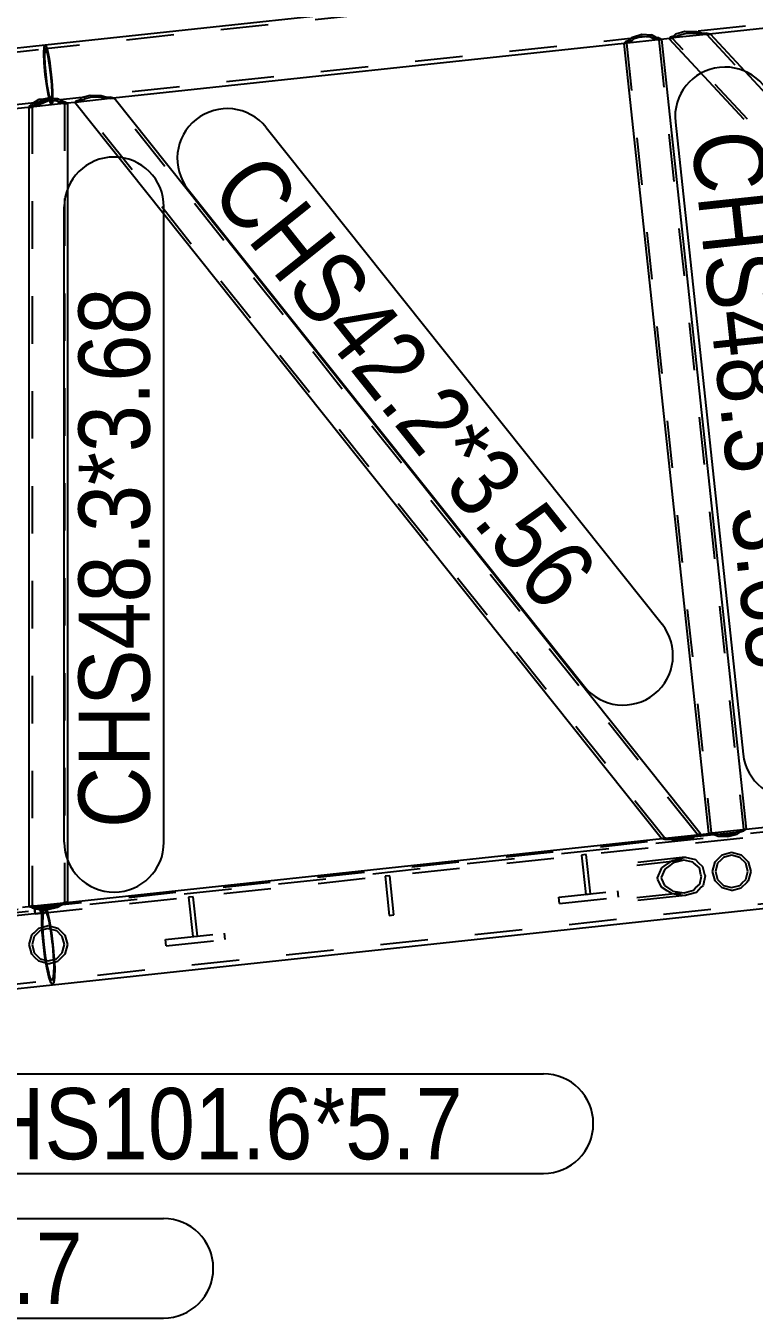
# Model space of a CAD drawing. Header units: millimetres. Extents: x 150000 to 150841, y 150000 to 150594.
# Drawn here: x 150106.8 to 150137.5, y 150104.7 to 150159.2 of the extents above; entities that cross this region are included whole.
import ezdxf

# ---------------------------------------------------------------- set-up
doc = ezdxf.new("R2010")
doc.units = ezdxf.units.MM
doc.linetypes.add('XKITLINE00', pattern=[0])
doc.linetypes.add('XKITLINE02', pattern=[4, 2, -2])
doc.styles.add('ARIAL', font='arial.ttf')

msp = doc.modelspace()

# ---------------------------------------------------------------- linework, layer by layer
at = {"color": 2, "linetype": 'XKITLINE00'}
for p, q in [((150107.622, 150158.396), (150494.835, 150199.948)), ((150160.837, 150161.555), (150135.627, 150158.85)), ((150134.132, 150158.771), (150134.211, 150158.859)), ((150134.211, 150158.859), (150134.593, 150158.963)), ((150134.593, 150158.963), (150135.083, 150158.952)), ((150135.083, 150158.952), (150135.295, 150158.896)), ((150135.295, 150158.896), (150135.492, 150158.889)), ((150135.669, 150158.838), (150135.492, 150158.889)), ((150069.548, 150154.306), (150107.622, 150158.396)), ((150107.622, 150158.396), (150107.681, 150158.295)), ((150107.65, 150158.348), (150107.677, 150158.305)), ((150110.491, 150156.153), (150132.03, 150158.464)), ((150132.108, 150158.536), (150132.01, 150158.445)), ((150132.01, 150158.445), (150135.58, 150125.174)), ((150132.195, 150158.563), (150132.108, 150158.536)), ((150132.385, 150158.722), (150132.195, 150158.563)), ((150132.385, 150158.722), (150132.777, 150158.837)), ((150132.777, 150158.837), (150133.185, 150158.808)), ((150133.404, 150158.693), (150133.185, 150158.808)), ((150133.495, 150158.685), (150133.404, 150158.693)), ((150133.495, 150158.685), (150133.61, 150158.617)), ((150133.586, 150158.631), (150133.938, 150158.669)), ((150133.61, 150158.617), (150137.18, 150125.346)), ((150133.924, 150158.651), (150133.981, 150158.727)), ((150137.086, 150155.241), (150133.924, 150158.651)), ((150133.981, 150158.727), (150134.132, 150158.771)), ((150164.056, 150128.23), (150135.669, 150158.838)), ((150107.677, 150158.305), (150107.679, 150158.298)), ((150107.681, 150158.295), (150107.751, 150158.017)), ((150107.715, 150158.161), (150107.747, 150158.036)), ((150107.747, 150158.036), (150107.749, 150158.025)), ((150107.751, 150158.017), (150107.785, 150157.814)), ((150107.785, 150157.814), (150107.817, 150157.63)), ((150107.817, 150157.63), (150107.819, 150157.617)), ((150107.821, 150157.605), (150107.819, 150157.617)), ((150107.821, 150157.605), (150107.851, 150157.364)), ((150107.851, 150157.364), (150107.879, 150157.148)), ((150107.879, 150157.148), (150107.88, 150157.135)), ((150107.882, 150157.121), (150107.88, 150157.135)), ((150107.882, 150157.121), (150107.902, 150156.881)), ((150107.902, 150156.881), (150107.921, 150156.664)), ((150107.938, 150156.132), (150107.738, 150156.116)), ((150107.921, 150156.664), (150107.922, 150156.654)), ((150107.923, 150156.64), (150107.922, 150156.654)), ((150107.923, 150156.64), (150107.93, 150156.44)), ((150107.93, 150156.44), (150107.938, 150156.252)), ((150107.938, 150156.234), (150107.934, 150156.132)), ((150107.938, 150156.252), (150107.938, 150156.245)), ((150107.938, 150156.234), (150107.938, 150156.245)), ((150108.142, 150156.122), (150107.938, 150156.132)), ((150109.076, 150156.082), (150109.156, 150156.17)), ((150109.156, 150156.17), (150109.524, 150156.273)), ((150109.524, 150156.273), (150109.985, 150156.259)), ((150109.985, 150156.259), (150110.181, 150156.201)), ((150110.181, 150156.201), (150110.367, 150156.193)), ((150110.53, 150156.14), (150110.367, 150156.193)), ((150135.249, 150125.138), (150110.53, 150156.14)), ((150077.405, 150152.599), (150107.019, 150155.78)), ((150106.95, 150122.085), (150106.95, 150155.773)), ((150106.971, 150155.775), (150106.992, 150155.757)), ((150106.992, 150155.757), (150107.049, 150155.806)), ((150107.256, 150155.874), (150107.049, 150155.806)), ((150107.338, 150155.947), (150107.256, 150155.874)), ((150107.338, 150155.947), (150107.738, 150156.116)), ((150108.391, 150155.996), (150108.142, 150156.122)), ((150108.443, 150155.992), (150108.391, 150155.996)), ((150108.443, 150155.992), (150108.56, 150155.934)), ((150108.541, 150155.943), (150108.886, 150155.981)), ((150108.56, 150155.934), (150108.56, 150122.271)), ((150108.872, 150155.962), (150108.932, 150156.039)), ((150133.592, 150124.961), (150108.872, 150155.962)), ((150108.932, 150156.039), (150109.076, 150156.082)), ((150107.936, 150118.785), (150298.767, 150139.263)), ((150162.36, 150128.031), (150137.154, 150125.326)), ((150135.179, 150125.075), (150135.249, 150125.138)), ((150135.228, 150125.119), (150135.609, 150125.16)), ((150135.58, 150125.174), (150135.694, 150125.122)), ((150135.694, 150125.122), (150135.821, 150125.116)), ((150135.821, 150125.116), (150135.998, 150125.048)), ((150136.404, 150125.036), (150136.798, 150125.134)), ((150136.798, 150125.134), (150136.957, 150125.237)), ((150136.957, 150125.237), (150137.08, 150125.271)), ((150137.08, 150125.271), (150137.18, 150125.346)), ((150108.528, 150122.254), (150133.638, 150124.949)), ((150133.592, 150124.961), (150133.744, 150124.921)), ((150133.744, 150124.921), (150133.973, 150124.917)), ((150133.973, 150124.917), (150134.099, 150124.889)), ((150134.099, 150124.889), (150134.548, 150124.889)), ((150134.548, 150124.889), (150134.927, 150124.978)), ((150134.927, 150124.978), (150134.992, 150125.027)), ((150134.992, 150125.027), (150135.179, 150125.075)), ((150135.998, 150125.048), (150136.404, 150125.036)), ((150106.665, 150122.054), (150107.021, 150122.092)), ((150106.97, 150122.087), (150106.999, 150122.106)), ((150106.999, 150122.106), (150107.049, 150122.074)), ((150107.049, 150122.074), (150107.302, 150122.043)), ((150107.302, 150122.043), (150107.338, 150122.023)), ((150107.338, 150122.023), (150107.693, 150121.962)), ((150107.736, 150121.822), (150107.687, 150121.963)), ((150107.73, 150121.843), (150107.692, 150121.95)), ((150107.693, 150121.962), (150107.738, 150121.96)), ((150107.733, 150121.831), (150107.73, 150121.843)), ((150107.821, 150121.447), (150107.736, 150121.822)), ((150107.738, 150121.96), (150108.142, 150122.057)), ((150108.142, 150122.057), (150108.292, 150122.15)), ((150108.292, 150122.15), (150108.443, 150122.192)), ((150108.443, 150122.192), (150108.555, 150122.273)), ((150108.535, 150122.255), (150108.56, 150122.271)), ((150108.555, 150122.273), (150108.56, 150122.271)), ((150107.815, 150121.476), (150107.777, 150121.64)), ((150107.818, 150121.46), (150107.815, 150121.476)), ((150107.86, 150121.213), (150107.821, 150121.447)), ((150107.895, 150121.009), (150107.86, 150121.213)), ((150107.9, 150120.975), (150107.894, 150121.009)), ((150107.897, 150120.993), (150107.895, 150121.009)), ((150107.932, 150120.715), (150107.9, 150120.975)), ((150107.961, 150120.49), (150107.932, 150120.715)), ((150107.962, 150120.474), (150107.961, 150120.49)), ((150107.965, 150120.454), (150107.962, 150120.474)), ((150107.987, 150120.195), (150107.965, 150120.454)), ((150108.007, 150119.969), (150107.987, 150120.195)), ((150108.007, 150119.954), (150108.007, 150119.969)), ((150108.009, 150119.935), (150108.007, 150119.954)), ((150108.009, 150119.935), (150108.028, 150119.467)), ((150108.028, 150119.496), (150108.018, 150119.705)), ((150108.021, 150119.098), (150107.988, 150118.863)), ((150108.028, 150119.467), (150108.021, 150119.098)), ((150108.021, 150119.111), (150108.022, 150119.119)), ((150108.022, 150119.119), (150108.025, 150119.29)), ((150108.028, 150119.484), (150108.028, 150119.496)), ((150081.408, 150115.939), (150107.932, 150118.784)), ((150107.988, 150118.863), (150107.932, 150118.784)), ((150107.936, 150118.785), (150107.934, 150118.787)), ((150107.936, 150118.785), (150107.962, 150118.826)), ((150107.989, 150118.871), (150107.991, 150118.874)), ((150107.991, 150118.874), (150108.005, 150118.987))]:
    msp.add_line(p, q, dxfattribs=at)
at = {"color": 7, "linetype": 'XKITLINE02'}
for p, q in [((150494.852, 150199.783), (150107.638, 150158.23)), ((150495.088, 150197.592), (150107.873, 150156.039)), ((150107.17, 150122.038), (150495.17, 150163.709)), ((150107.198, 150121.773), (150495.199, 150163.443)), ((150134.131, 150158.771), (150134.211, 150158.859)), ((150134.211, 150158.859), (150134.593, 150158.963)), ((150134.342, 150158.804), (150134.661, 150158.89)), ((150134.342, 150158.804), (150134.661, 150158.89)), ((150134.593, 150158.963), (150135.083, 150158.952)), ((150134.661, 150158.89), (150135.068, 150158.881)), ((150134.661, 150158.89), (150135.068, 150158.881)), ((150135.068, 150158.881), (150135.094, 150158.874)), ((150135.068, 150158.881), (150135.094, 150158.874)), ((150135.083, 150158.952), (150135.295, 150158.896)), ((150135.094, 150158.874), (150135.375, 150158.865)), ((150135.094, 150158.874), (150135.375, 150158.865)), ((150135.295, 150158.896), (150135.492, 150158.889)), ((150135.522, 150158.822), (150135.375, 150158.865)), ((150135.375, 150158.865), (150135.522, 150158.822)), ((150135.492, 150158.889), (150135.648, 150158.844)), ((150107.62, 150158.396), (150107.583, 150158.295)), ((150107.584, 150158.305), (150107.622, 150158.396)), ((150107.62, 150158.396), (150107.622, 150158.396)), ((150107.62, 150158.396), (150107.65, 150158.348)), ((150132.01, 150158.445), (150132.108, 150158.536)), ((150132.01, 150158.445), (150132.131, 150158.458)), ((150132.03, 150158.464), (150133.586, 150158.631)), ((150132.108, 150158.536), (150132.195, 150158.563)), ((150132.215, 150158.535), (150132.131, 150158.458)), ((150132.131, 150158.458), (150132.215, 150158.535)), ((150132.131, 150158.458), (150135.702, 150125.187)), ((150132.195, 150158.563), (150132.385, 150158.722)), ((150132.362, 150158.581), (150132.215, 150158.535)), ((150132.215, 150158.535), (150132.361, 150158.581)), ((150132.361, 150158.581), (150132.453, 150158.658)), ((150132.453, 150158.658), (150132.362, 150158.581)), ((150132.385, 150158.722), (150132.777, 150158.836)), ((150132.453, 150158.658), (150132.786, 150158.755)), ((150132.453, 150158.658), (150132.786, 150158.755)), ((150132.777, 150158.836), (150133.185, 150158.808)), ((150132.786, 150158.755), (150133.132, 150158.73)), ((150132.786, 150158.755), (150133.132, 150158.731)), ((150133.132, 150158.731), (150133.238, 150158.675)), ((150133.237, 150158.675), (150133.132, 150158.73)), ((150133.185, 150158.808), (150133.404, 150158.693)), ((150133.39, 150158.661), (150133.237, 150158.675)), ((150133.238, 150158.675), (150133.39, 150158.662)), ((150133.39, 150158.662), (150133.488, 150158.604)), ((150133.39, 150158.661), (150133.488, 150158.604)), ((150133.404, 150158.693), (150133.495, 150158.685)), ((150133.488, 150158.604), (150133.503, 150158.605)), ((150133.488, 150158.604), (150137.058, 150125.333)), ((150133.495, 150158.685), (150133.61, 150158.617)), ((150133.503, 150158.605), (150133.61, 150158.617)), ((150133.924, 150158.651), (150133.981, 150158.727)), ((150134.071, 150158.666), (150133.924, 150158.651)), ((150135.627, 150158.85), (150133.938, 150158.669)), ((150133.981, 150158.727), (150134.131, 150158.771)), ((150134.071, 150158.666), (150134.119, 150158.73)), ((150134.071, 150158.666), (150134.119, 150158.73)), ((150137.233, 150155.257), (150134.071, 150158.666)), ((150134.119, 150158.73), (150134.333, 150158.793)), ((150134.119, 150158.73), (150134.333, 150158.793)), ((150134.333, 150158.793), (150134.342, 150158.804)), ((150134.333, 150158.793), (150134.342, 150158.804)), ((150135.522, 150158.822), (150135.669, 150158.838)), ((150163.908, 150128.214), (150135.522, 150158.822)), ((150069.565, 150154.14), (150107.64, 150158.23)), ((150107.572, 150158.036), (150107.584, 150158.305)), ((150107.583, 150158.295), (150107.572, 150158.017)), ((150107.588, 150157.63), (150107.572, 150158.036)), ((150107.572, 150158.017), (150107.589, 150157.605)), ((150107.607, 150158.151), (150107.596, 150157.917)), ((150107.596, 150157.901), (150107.606, 150158.142)), ((150107.596, 150157.917), (150107.61, 150157.565)), ((150107.611, 150157.543), (150107.596, 150157.901)), ((150107.606, 150158.142), (150107.638, 150158.23)), ((150107.64, 150158.23), (150107.607, 150158.151)), ((150107.638, 150158.23), (150107.688, 150158.151)), ((150107.691, 150158.142), (150107.64, 150158.23)), ((150107.679, 150158.298), (150107.715, 150158.161)), ((150107.688, 150158.151), (150107.748, 150157.917)), ((150107.751, 150157.901), (150107.691, 150158.142)), ((150107.748, 150157.917), (150107.809, 150157.565)), ((150107.749, 150158.025), (150107.785, 150157.814)), ((150107.812, 150157.543), (150107.751, 150157.901)), ((150107.785, 150157.814), (150107.817, 150157.63)), ((150107.629, 150157.148), (150107.588, 150157.63)), ((150107.589, 150157.605), (150107.632, 150157.121)), ((150107.61, 150157.565), (150107.646, 150157.146)), ((150107.648, 150157.123), (150107.611, 150157.543)), ((150107.809, 150157.565), (150107.862, 150157.146)), ((150107.865, 150157.123), (150107.812, 150157.543)), ((150107.819, 150157.617), (150107.817, 150157.63)), ((150107.819, 150157.617), (150107.851, 150157.364)), ((150107.851, 150157.364), (150107.88, 150157.135)), ((150107.689, 150156.664), (150107.629, 150157.148)), ((150107.632, 150157.121), (150107.693, 150156.64)), ((150107.646, 150157.146), (150107.698, 150156.726)), ((150107.701, 150156.705), (150107.648, 150157.123)), ((150107.698, 150156.726), (150107.759, 150156.368)), ((150107.763, 150156.352), (150107.701, 150156.705)), ((150107.862, 150157.146), (150107.899, 150156.726)), ((150107.901, 150156.705), (150107.865, 150157.123)), ((150107.88, 150157.135), (150107.902, 150156.881)), ((150107.899, 150156.726), (150107.914, 150156.368)), ((150107.914, 150156.352), (150107.901, 150156.705)), ((150107.902, 150156.881), (150107.921, 150156.664)), ((150107.564, 150156.124), (150107.773, 150156.154)), ((150107.76, 150156.252), (150107.689, 150156.664)), ((150107.693, 150156.64), (150107.764, 150156.234)), ((150107.759, 150156.368), (150107.82, 150156.127)), ((150107.83, 150155.975), (150107.76, 150156.252)), ((150107.823, 150156.118), (150107.763, 150156.352)), ((150107.764, 150156.234), (150107.833, 150155.965)), ((150107.773, 150156.154), (150108.008, 150156.129)), ((150107.904, 150156.118), (150107.914, 150156.352)), ((150107.914, 150156.368), (150107.905, 150156.127)), ((150107.922, 150156.654), (150107.921, 150156.664)), ((150107.922, 150156.654), (150107.93, 150156.44)), ((150107.934, 150156.132), (150107.926, 150155.965)), ((150107.938, 150156.245), (150107.928, 150155.975)), ((150107.93, 150156.44), (150107.938, 150156.252)), ((150107.935, 150156.054), (150107.938, 150156.132)), ((150107.938, 150156.245), (150107.938, 150156.252)), ((150108.886, 150155.981), (150110.491, 150156.153)), ((150109.076, 150156.082), (150109.156, 150156.17)), ((150109.156, 150156.17), (150109.524, 150156.273)), ((150109.277, 150156.114), (150109.583, 150156.199)), ((150109.277, 150156.114), (150109.583, 150156.199)), ((150109.524, 150156.273), (150109.985, 150156.259)), ((150109.583, 150156.199), (150109.966, 150156.188)), ((150109.583, 150156.199), (150109.966, 150156.188)), ((150109.966, 150156.188), (150109.99, 150156.181)), ((150109.966, 150156.188), (150109.99, 150156.181)), ((150109.985, 150156.259), (150110.181, 150156.201)), ((150109.99, 150156.181), (150110.255, 150156.169)), ((150109.99, 150156.181), (150110.255, 150156.169)), ((150110.181, 150156.201), (150110.367, 150156.193)), ((150110.39, 150156.125), (150110.255, 150156.169)), ((150110.39, 150156.125), (150110.53, 150156.14)), ((150069.791, 150151.949), (150107.871, 150156.039)), ((150106.95, 150155.792), (150107.051, 150155.873)), ((150106.95, 150155.792), (150106.971, 150155.775)), ((150106.95, 150155.773), (150106.95, 150155.792)), ((150106.992, 150155.757), (150107.109, 150155.77)), ((150107.019, 150155.78), (150107.888, 150155.874)), ((150107.051, 150155.873), (150107.067, 150155.911)), ((150107.067, 150155.911), (150107.368, 150156.098)), ((150107.172, 150155.879), (150107.073, 150155.799)), ((150107.073, 150155.799), (150107.073, 150122.091)), ((150107.073, 150155.799), (150107.097, 150155.78)), ((150107.097, 150155.78), (150107.109, 150155.77)), ((150107.109, 150155.77), (150107.157, 150155.811)), ((150107.157, 150155.811), (150107.394, 150155.889)), ((150107.172, 150155.879), (150107.201, 150155.887)), ((150107.201, 150155.887), (150107.214, 150155.89)), ((150107.427, 150156.023), (150107.214, 150155.89)), ((150107.368, 150156.098), (150107.564, 150156.124)), ((150107.394, 150155.889), (150107.401, 150155.895)), ((150107.401, 150155.895), (150107.74, 150156.038)), ((150107.77, 150156.07), (150107.427, 150156.023)), ((150107.74, 150156.038), (150107.935, 150156.054)), ((150107.804, 150156.062), (150107.77, 150156.07)), ((150108.109, 150156.032), (150107.804, 150156.062)), ((150107.82, 150156.127), (150107.871, 150156.039)), ((150107.873, 150156.039), (150107.823, 150156.118)), ((150107.888, 150155.874), (150107.83, 150155.975)), ((150107.833, 150155.965), (150107.891, 150155.874)), ((150107.871, 150156.039), (150107.904, 150156.118)), ((150107.905, 150156.127), (150107.873, 150156.039)), ((150107.926, 150155.965), (150107.888, 150155.874)), ((150107.891, 150155.874), (150107.928, 150155.975)), ((150107.891, 150155.874), (150108.541, 150155.943)), ((150107.935, 150156.054), (150108.083, 150156.046)), ((150108.008, 150156.129), (150108.173, 150156.113)), ((150108.083, 150156.046), (150108.22, 150155.977)), ((150108.172, 150155.993), (150108.109, 150156.032)), ((150108.354, 150155.97), (150108.172, 150155.993)), ((150108.173, 150156.113), (150108.336, 150156.011)), ((150108.22, 150155.977), (150108.339, 150155.97)), ((150108.336, 150156.011), (150108.461, 150155.995)), ((150108.339, 150155.97), (150108.437, 150155.92)), ((150108.427, 150155.911), (150108.354, 150155.97)), ((150108.437, 150155.92), (150108.427, 150155.911)), ((150108.427, 150155.911), (150108.443, 150155.913)), ((150108.437, 150155.92), (150108.437, 150122.258)), ((150108.443, 150155.913), (150108.549, 150155.925)), ((150108.461, 150155.995), (150108.549, 150155.925)), ((150108.549, 150155.925), (150108.56, 150155.934)), ((150108.872, 150155.962), (150108.932, 150156.039)), ((150109.012, 150155.977), (150108.872, 150155.962)), ((150108.932, 150156.039), (150109.076, 150156.082)), ((150109.012, 150155.977), (150109.061, 150156.041)), ((150109.012, 150155.977), (150109.061, 150156.041)), ((150133.732, 150124.976), (150109.012, 150155.977)), ((150109.061, 150156.041), (150109.267, 150156.103)), ((150109.061, 150156.041), (150109.267, 150156.103)), ((150109.267, 150156.103), (150109.277, 150156.114)), ((150109.267, 150156.103), (150109.277, 150156.114)), ((150135.109, 150125.123), (150110.39, 150156.125)), ((150298.425, 150142.441), (150107.595, 150121.963)), ((150298.746, 150139.452), (150107.916, 150118.973)), ((150133.638, 150124.949), (150135.228, 150125.119)), ((150135.051, 150125.071), (150135.109, 150125.123)), ((150135.051, 150125.071), (150135.109, 150125.123)), ((150135.109, 150125.123), (150135.249, 150125.138)), ((150135.179, 150125.075), (150135.249, 150125.138)), ((150135.58, 150125.174), (150135.702, 150125.187)), ((150135.58, 150125.174), (150135.694, 150125.122)), ((150137.154, 150125.326), (150135.609, 150125.16)), ((150135.694, 150125.122), (150135.821, 150125.116)), ((150135.702, 150125.187), (150135.798, 150125.143)), ((150135.702, 150125.187), (150135.798, 150125.143)), ((150135.798, 150125.143), (150135.987, 150125.133)), ((150135.798, 150125.143), (150135.988, 150125.133)), ((150135.821, 150125.116), (150135.998, 150125.048)), ((150135.987, 150125.133), (150136.053, 150125.108)), ((150135.988, 150125.133), (150136.053, 150125.109)), ((150136.053, 150125.109), (150136.397, 150125.099)), ((150136.053, 150125.108), (150136.397, 150125.098)), ((150136.397, 150125.098), (150136.732, 150125.181)), ((150136.397, 150125.099), (150136.732, 150125.181)), ((150136.404, 150125.036), (150136.798, 150125.134)), ((150136.732, 150125.181), (150136.79, 150125.22)), ((150136.732, 150125.181), (150136.79, 150125.22)), ((150136.79, 150125.22), (150136.973, 150125.269)), ((150136.79, 150125.22), (150136.973, 150125.269)), ((150136.798, 150125.134), (150136.957, 150125.238)), ((150136.957, 150125.238), (150137.08, 150125.271)), ((150137.058, 150125.333), (150136.973, 150125.269)), ((150136.973, 150125.269), (150137.058, 150125.333)), ((150137.058, 150125.333), (150137.073, 150125.334)), ((150137.073, 150125.334), (150137.18, 150125.346)), ((150137.08, 150125.271), (150137.167, 150125.336)), ((150133.592, 150124.961), (150133.732, 150124.976)), ((150133.744, 150124.921), (150133.592, 150124.961)), ((150133.858, 150124.943), (150133.732, 150124.976)), ((150133.732, 150124.976), (150133.858, 150124.943)), ((150133.973, 150124.917), (150133.744, 150124.921)), ((150133.858, 150124.943), (150134.135, 150124.938)), ((150133.858, 150124.943), (150134.135, 150124.938)), ((150134.099, 150124.889), (150133.973, 150124.917)), ((150134.099, 150124.889), (150134.548, 150124.889)), ((150134.235, 150124.945), (150134.135, 150124.938)), ((150134.135, 150124.938), (150134.235, 150124.945)), ((150134.504, 150124.945), (150134.235, 150124.945)), ((150134.235, 150124.945), (150134.504, 150124.945)), ((150134.73, 150124.999), (150134.504, 150124.945)), ((150134.504, 150124.945), (150134.729, 150124.998)), ((150134.548, 150124.889), (150134.927, 150124.978)), ((150134.729, 150124.998), (150134.824, 150125.012)), ((150134.824, 150125.012), (150134.73, 150124.999)), ((150134.824, 150125.012), (150135.051, 150125.071)), ((150134.824, 150125.012), (150135.051, 150125.071)), ((150134.992, 150125.027), (150134.927, 150124.978)), ((150135.179, 150125.075), (150134.992, 150125.027)), ((150135.998, 150125.048), (150136.404, 150125.036)), ((150130.435, 150124.269), (150130.236, 150124.247)), ((150130.236, 150124.247), (150130.414, 150122.59)), ((150130.613, 150122.611), (150130.435, 150124.269)), ((150134.596, 150124.155), (150131.239, 150123.792)), ((150134.551, 150124.027), (150131.239, 150123.669)), ((150133.721, 150123.785), (150134.068, 150124.024)), ((150134.068, 150124.024), (150134.596, 150124.155)), ((150134.551, 150124.027), (150134.103, 150123.916)), ((150134.93, 150123.947), (150134.551, 150124.027)), ((150134.596, 150124.155), (150135.044, 150124.061)), ((150135.044, 150124.061), (150135.147, 150123.938)), ((150135.865, 150123.962), (150135.926, 150124.022)), ((150135.926, 150124.022), (150136.16, 150124.256)), ((150136.108, 150124.037), (150135.972, 150123.9)), ((150136.221, 150124.15), (150136.108, 150124.037)), ((150136.16, 150124.256), (150136.562, 150124.364)), ((150136.562, 150124.242), (150136.221, 150124.15)), ((150136.221, 150124.15), (150136.221, 150124.15)), ((150136.562, 150124.364), (150136.965, 150124.256)), ((150136.904, 150124.15), (150136.562, 150124.242)), ((150137.153, 150123.9), (150136.904, 150124.15)), ((150136.904, 150124.15), (150136.904, 150124.15)), ((150136.965, 150124.256), (150137.08, 150124.141)), ((150137.08, 150124.141), (150137.26, 150123.962)), ((150133.44, 150123.291), (150133.619, 150123.705)), ((150133.743, 150123.648), (150133.592, 150123.297)), ((150133.619, 150123.705), (150133.721, 150123.785)), ((150133.949, 150123.81), (150133.743, 150123.648)), ((150134.103, 150123.916), (150133.949, 150123.81)), ((150134.955, 150123.918), (150134.93, 150123.947)), ((150135.201, 150123.705), (150134.955, 150123.918)), ((150135.147, 150123.938), (150135.339, 150123.772)), ((150135.263, 150123.419), (150135.201, 150123.705)), ((150135.339, 150123.772), (150135.412, 150123.435)), ((150135.757, 150123.559), (150135.865, 150123.962)), ((150135.865, 150123.157), (150135.757, 150123.559)), ((150135.972, 150123.9), (150135.88, 150123.559)), ((150135.88, 150123.559), (150135.972, 150123.218)), ((150137.245, 150123.559), (150137.153, 150123.9)), ((150137.153, 150123.218), (150137.245, 150123.559)), ((150137.26, 150123.962), (150137.367, 150123.559)), ((150137.367, 150123.559), (150137.26, 150123.157)), ((150122.15, 150123.379), (150121.951, 150123.357)), ((150121.951, 150123.357), (150122.129, 150121.7)), ((150122.328, 150121.722), (150122.15, 150123.379)), ((150133.455, 150123.225), (150133.44, 150123.291)), ((150133.608, 150122.897), (150133.455, 150123.225)), ((150133.592, 150123.297), (150133.604, 150123.241)), ((150133.604, 150123.241), (150133.734, 150122.963)), ((150133.734, 150122.963), (150134.036, 150122.756)), ((150135.042, 150122.864), (150135.215, 150123.022)), ((150135.215, 150123.022), (150135.289, 150123.365)), ((150135.289, 150123.365), (150135.263, 150123.419)), ((150135.355, 150122.967), (150135.27, 150122.889)), ((150135.442, 150123.371), (150135.355, 150122.967)), ((150135.412, 150123.435), (150135.442, 150123.371)), ((150136.044, 150122.978), (150135.865, 150123.157)), ((150135.972, 150123.218), (150136.221, 150122.968)), ((150136.16, 150122.862), (150136.044, 150122.978)), ((150136.221, 150122.968), (150136.562, 150122.877)), ((150136.562, 150122.877), (150136.904, 150122.968)), ((150136.904, 150122.968), (150137.011, 150123.076)), ((150137.199, 150123.096), (150136.965, 150122.862)), ((150137.011, 150123.076), (150137.153, 150123.218)), ((150137.26, 150123.157), (150137.199, 150123.096)), ((150113.864, 150122.489), (150113.665, 150122.468)), ((150113.665, 150122.468), (150113.843, 150120.81)), ((150114.042, 150120.832), (150113.864, 150122.489)), ((150129.271, 150122.467), (150131.757, 150122.734)), ((150129.3, 150122.202), (150129.271, 150122.467)), ((150129.3, 150122.202), (150131.785, 150122.469)), ((150130.414, 150122.59), (150130.613, 150122.611)), ((150134.554, 150122.659), (150131.242, 150122.302)), ((150134.601, 150122.541), (150131.243, 150122.179)), ((150131.785, 150122.469), (150131.757, 150122.734)), ((150133.844, 150122.735), (150133.608, 150122.897)), ((150134.047, 150122.624), (150133.844, 150122.735)), ((150134.036, 150122.756), (150134.085, 150122.729)), ((150134.047, 150122.624), (150134.601, 150122.541)), ((150134.085, 150122.729), (150134.554, 150122.659)), ((150134.554, 150122.659), (150134.955, 150122.765)), ((150135.073, 150122.666), (150134.601, 150122.541)), ((150134.955, 150122.765), (150135.042, 150122.864)), ((150135.27, 150122.889), (150135.073, 150122.666)), ((150136.562, 150122.754), (150136.16, 150122.862)), ((150136.16, 150122.862), (150136.16, 150122.862)), ((150136.562, 150122.754), (150136.965, 150122.862)), ((150136.965, 150122.862), (150136.965, 150122.862)), ((150080.639, 150119.189), (150107.407, 150122.064)), ((150081.07, 150119.117), (150107.599, 150121.963)), ((150106.95, 150122.073), (150106.97, 150122.087)), ((150106.95, 150122.073), (150106.95, 150122.085)), ((150107.055, 150122.04), (150106.95, 150122.073)), ((150106.999, 150122.106), (150107.114, 150122.119)), ((150107.021, 150122.092), (150107.579, 150122.152)), ((150107.067, 150122.023), (150107.055, 150122.04)), ((150107.067, 150122.023), (150107.368, 150121.954)), ((150107.073, 150122.091), (150107.114, 150122.119)), ((150107.073, 150122.091), (150107.172, 150122.059)), ((150107.114, 150122.119), (150107.157, 150122.091)), ((150107.157, 150122.091), (150107.401, 150122.062)), ((150107.17, 150122.038), (150107.198, 150121.773)), ((150107.198, 150121.773), (150107.17, 150122.038)), ((150107.172, 150122.059), (150107.242, 150122.06)), ((150107.427, 150122.018), (150107.242, 150122.06)), ((150107.368, 150121.954), (150107.503, 150121.969)), ((150107.48, 150122.063), (150107.401, 150122.062)), ((150107.435, 150121.798), (150107.407, 150122.064)), ((150107.407, 150122.064), (150107.435, 150121.798)), ((150107.511, 150122.028), (150107.427, 150122.018)), ((150107.669, 150122.03), (150107.48, 150122.063)), ((150107.482, 150121.469), (150107.489, 150121.838)), ((150107.52, 150122.063), (150107.488, 150121.817)), ((150107.489, 150121.838), (150107.523, 150122.074)), ((150107.503, 150121.969), (150107.511, 150122.028)), ((150107.773, 150121.966), (150107.503, 150121.969)), ((150107.511, 150122.028), (150107.77, 150122.025)), ((150107.518, 150121.666), (150107.546, 150121.884)), ((150107.549, 150121.894), (150107.519, 150121.685)), ((150107.574, 150122.152), (150107.52, 150122.063)), ((150107.523, 150122.074), (150107.579, 150122.152)), ((150107.546, 150121.884), (150107.595, 150121.963)), ((150107.599, 150121.963), (150107.549, 150121.894)), ((150107.574, 150122.152), (150108.528, 150122.254)), ((150107.647, 150122.076), (150107.574, 150122.152)), ((150107.579, 150122.152), (150107.652, 150122.065)), ((150107.595, 150121.963), (150107.659, 150121.896)), ((150107.664, 150121.886), (150107.599, 150121.963)), ((150107.692, 150121.95), (150107.647, 150122.076)), ((150107.687, 150121.963), (150107.652, 150122.065)), ((150107.659, 150121.896), (150107.733, 150121.689)), ((150107.738, 150121.67), (150107.664, 150121.886)), ((150107.693, 150121.962), (150107.669, 150122.03)), ((150107.669, 150122.03), (150107.74, 150122.026)), ((150107.777, 150121.64), (150107.733, 150121.831)), ((150107.74, 150122.026), (150108.083, 150122.108)), ((150107.77, 150122.025), (150108.109, 150122.109)), ((150107.773, 150121.966), (150108.173, 150122.065)), ((150108.083, 150122.108), (150108.12, 150122.131)), ((150108.109, 150122.109), (150108.195, 150122.162)), ((150108.12, 150122.131), (150108.339, 150122.193)), ((150108.173, 150122.065), (150108.359, 150122.18)), ((150108.195, 150122.162), (150108.354, 150122.202)), ((150108.431, 150122.26), (150108.339, 150122.193)), ((150108.354, 150122.202), (150108.437, 150122.258)), ((150108.359, 150122.18), (150108.461, 150122.205)), ((150108.431, 150122.26), (150108.443, 150122.262)), ((150108.437, 150122.258), (150108.431, 150122.26)), ((150108.443, 150122.262), (150108.555, 150122.273)), ((150108.461, 150122.205), (150108.535, 150122.255)), ((150107.435, 150121.798), (150080.668, 150118.924)), ((150107.502, 150121.002), (150107.482, 150121.469)), ((150107.488, 150121.817), (150107.483, 150121.44)), ((150107.483, 150121.44), (150107.504, 150120.967)), ((150107.519, 150121.685), (150107.513, 150121.357)), ((150107.513, 150121.331), (150107.518, 150121.666)), ((150107.513, 150121.357), (150107.53, 150120.942)), ((150107.532, 150120.911), (150107.513, 150121.331)), ((150107.518, 150121.214), (150107.755, 150121.277)), ((150107.733, 150121.689), (150107.808, 150121.363)), ((150107.814, 150121.337), (150107.738, 150121.67)), ((150107.755, 150121.277), (150108.157, 150121.169)), ((150107.875, 150120.973), (150107.808, 150121.363)), ((150107.884, 150120.918), (150107.814, 150121.337)), ((150107.86, 150121.213), (150107.818, 150121.46)), ((150122.129, 150121.7), (150122.328, 150121.722)), ((150106.95, 150120.472), (150107.058, 150120.875)), ((150107.058, 150120.875), (150107.076, 150120.893)), ((150107.164, 150120.813), (150107.072, 150120.472)), ((150107.076, 150120.893), (150107.09, 150120.908)), ((150107.09, 150120.908), (150107.153, 150120.97)), ((150107.153, 150120.97), (150107.352, 150121.169)), ((150107.264, 150120.913), (150107.164, 150120.813)), ((150107.414, 150121.063), (150107.264, 150120.913)), ((150107.352, 150121.169), (150107.518, 150121.214)), ((150107.524, 150121.093), (150107.414, 150121.063)), ((150107.414, 150121.063), (150107.414, 150121.063)), ((150107.494, 150121.085), (150107.489, 150121.206)), ((150107.546, 150120.482), (150107.502, 150121.002)), ((150107.504, 150120.967), (150107.55, 150120.446)), ((150107.755, 150121.154), (150107.524, 150121.093)), ((150107.53, 150120.942), (150107.569, 150120.48)), ((150107.573, 150120.449), (150107.532, 150120.911)), ((150107.755, 150121.154), (150108.096, 150121.063)), ((150107.894, 150121.009), (150107.86, 150121.213)), ((150107.879, 150120.949), (150107.875, 150120.973)), ((150107.938, 150120.488), (150107.879, 150120.949)), ((150107.941, 150120.456), (150107.884, 150120.918)), ((150107.932, 150120.715), (150107.897, 150120.993)), ((150108.346, 150120.813), (150108.096, 150121.063)), ((150108.096, 150121.063), (150108.096, 150121.063)), ((150108.157, 150121.169), (150108.276, 150121.05)), ((150108.276, 150121.05), (150108.452, 150120.875)), ((150108.437, 150120.472), (150108.346, 150120.813)), ((150108.452, 150120.875), (150108.56, 150120.472)), ((150112.7, 150120.688), (150115.185, 150120.955)), ((150113.843, 150120.81), (150114.042, 150120.832)), ((150115.214, 150120.689), (150115.185, 150120.955)), ((150107.058, 150120.07), (150106.95, 150120.472)), ((150107.072, 150120.472), (150107.164, 150120.131)), ((150107.611, 150119.961), (150107.546, 150120.482)), ((150107.55, 150120.446), (150107.616, 150119.927)), ((150107.569, 150120.48), (150107.627, 150120.018)), ((150107.631, 150119.988), (150107.573, 150120.449)), ((150107.96, 150120.49), (150107.932, 150120.715)), ((150107.938, 150120.488), (150107.978, 150120.025)), ((150107.98, 150119.995), (150107.941, 150120.456)), ((150107.962, 150120.474), (150107.96, 150120.49)), ((150107.987, 150120.195), (150107.962, 150120.474)), ((150108.007, 150119.954), (150107.987, 150120.195)), ((150108.346, 150120.131), (150108.437, 150120.472)), ((150108.56, 150120.472), (150108.452, 150120.07)), ((150112.728, 150120.422), (150112.7, 150120.688)), ((150112.728, 150120.422), (150115.214, 150120.689)), ((150107.191, 150119.936), (150107.058, 150120.07)), ((150107.164, 150120.131), (150107.414, 150119.881)), ((150107.352, 150119.775), (150107.191, 150119.936)), ((150107.755, 150119.667), (150107.352, 150119.775)), ((150107.352, 150119.775), (150107.352, 150119.774)), ((150107.414, 150119.881), (150107.755, 150119.79)), ((150107.689, 150119.49), (150107.611, 150119.961)), ((150107.616, 150119.927), (150107.695, 150119.461)), ((150107.627, 150120.018), (150107.697, 150119.599)), ((150107.651, 150119.695), (150107.63, 150119.823)), ((150107.702, 150119.574), (150107.631, 150119.988)), ((150107.755, 150119.79), (150108.096, 150119.881)), ((150107.755, 150119.667), (150108.157, 150119.775)), ((150107.978, 150120.025), (150107.997, 150119.605)), ((150107.998, 150119.58), (150107.98, 150119.995)), ((150108.018, 150119.705), (150108.007, 150119.954)), ((150108.096, 150119.881), (150108.346, 150120.131)), ((150108.426, 150120.044), (150108.157, 150119.775)), ((150108.157, 150119.775), (150108.157, 150119.774)), ((150108.452, 150120.07), (150108.426, 150120.044)), ((150107.775, 150119.114), (150107.689, 150119.49)), ((150107.695, 150119.461), (150107.781, 150119.093)), ((150107.697, 150119.599), (150107.773, 150119.266)), ((150107.778, 150119.247), (150107.702, 150119.574)), ((150107.837, 150119.078), (150107.773, 150119.266)), ((150107.858, 150118.871), (150107.775, 150119.114)), ((150107.851, 150119.041), (150107.778, 150119.247)), ((150107.962, 150119.043), (150107.991, 150119.252)), ((150107.992, 150119.27), (150107.964, 150119.053)), ((150107.991, 150119.252), (150107.998, 150119.58)), ((150107.997, 150119.605), (150107.992, 150119.27)), ((150108.005, 150118.987), (150108.021, 150119.111)), ((150108.025, 150119.29), (150108.028, 150119.484)), ((150081.383, 150116.128), (150107.912, 150118.973)), ((150107.781, 150119.093), (150107.864, 150118.86)), ((150107.847, 150119.05), (150107.837, 150119.078)), ((150107.847, 150119.05), (150107.912, 150118.973)), ((150107.916, 150118.973), (150107.851, 150119.041)), ((150107.932, 150118.784), (150107.858, 150118.871)), ((150107.934, 150118.787), (150107.864, 150118.86)), ((150107.912, 150118.973), (150107.962, 150119.043)), ((150107.964, 150119.053), (150107.916, 150118.973)), ((150107.962, 150118.826), (150107.989, 150118.871))]:
    msp.add_line(p, q, dxfattribs=at)
at = {"color": 7, "linetype": 'XKITLINE00'}
for p, q in [((150134.19, 150155.132), (150137.047, 150128.507)), ((150116.936, 150154.914), (150133.631, 150133.977)), ((150113.653, 150152.295), (150130.347, 150131.359)), ((150108.429, 150124.789), (150108.429, 150151.566)), ((150112.629, 150124.789), (150112.629, 150151.566)), ((150101.852, 150115.029), (150128.63, 150115.029)), ((150101.852, 150110.829), (150128.63, 150110.829)), ((150085.831, 150108.932), (150112.609, 150108.932)), ((150085.831, 150104.732), (150112.609, 150104.732))]:
    msp.add_line(p, q, dxfattribs=at)
for centre, start, end in [((150136.278, 150155.356), 6.1245, 186.1245), ((150115.294, 150153.605), 38.5677, 218.5677), ((150110.529, 150151.566), 0, 180), ((150131.989, 150132.668), 218.5677, 38.5677), ((150139.135, 150128.731), 186.1245, 6.1245), ((150110.529, 150124.789), 180, 0), ((150128.63, 150112.929), 270, 90), ((150112.609, 150106.832), 270, 90)]:
    msp.add_arc(centre, 2.1, start, end, dxfattribs=at)

# ---------------------------------------------------------------- texts
at = {"color": 3, "style": 'ARIAL', "width": 0.85}
for s, rotation, p in [('CHS48.3*3.68', -83.8753, (150134.85, 150154.599)), ('CHS42.2*3.56', -51.4344, (150114.496, 150152.2)), ('CHS48.3*3.68', 90.0002, (150112.029, 150125.389))]:
    msp.add_text(s, height=3, rotation=rotation, dxfattribs=at).set_placement(p)
for p in [(150102.452, 150111.429), (150086.431, 150105.332)]:
    msp.add_text('CHS101.6*5.7', height=3, dxfattribs=at).set_placement(p)

doc.saveas('drawing.dxf')
